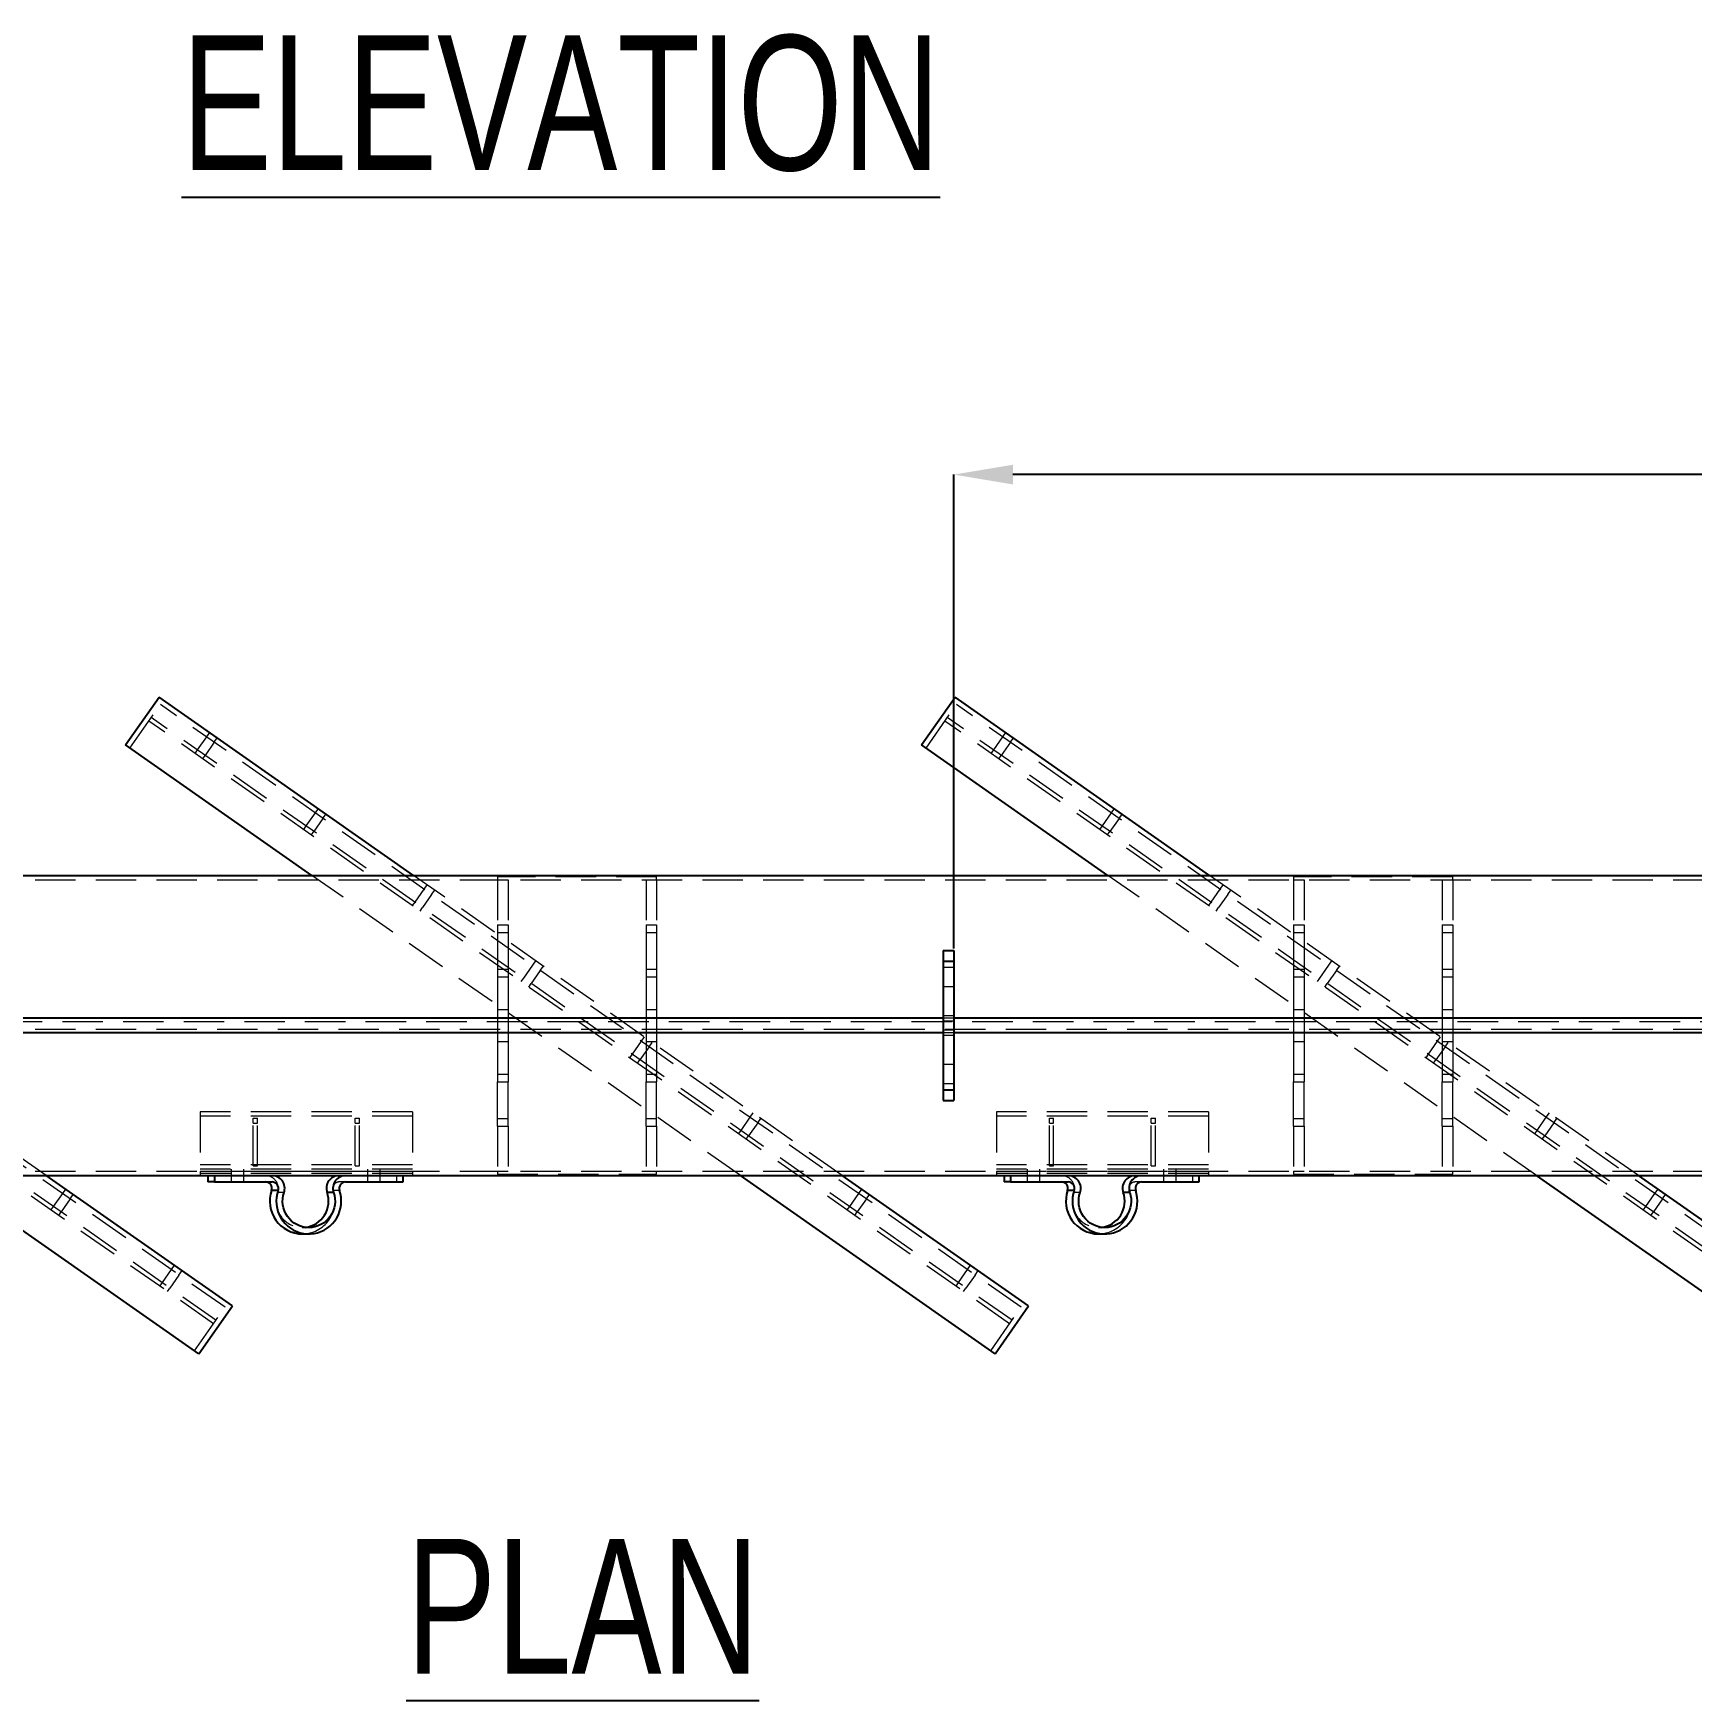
# Model space of a CAD drawing. Header units: millimetres. Extents: x 122 to 2816, y -707 to 556.
# Drawn here: x 1104 to 1156.1, y -172.6 to -120.3 of the extents above; entities that cross this region are included whole.
import ezdxf

# ---------------------------------------------------------------- set-up
doc = ezdxf.new("R2010")
doc.units = ezdxf.units.MM
doc.header["$PDSIZE"] = -1
doc.linetypes.add('HIDDEN', pattern=[1.905, 1.27, -0.635])
doc.layers.add('FORMAT', color=7, linetype='Continuous')
doc.styles.add('SLDTEXTSTYLE7', font='TXT', dxfattribs={"width": 0.75})
doc.dimstyles.new('SLDDIMSTYLE49', dxfattribs={"dimtxt": 1.852083, "dimasz": 1.852083, "dimexe": 0, "dimexo": 0.625, "dimgap": 0.463021, "dimtad": 1, "dimdec": 0, "dimlfac": 30, "dimrnd": 1e-09, "dimzin": 12, "dimtxsty": 'SLDTEXTSTYLE7', "dimsah": 1, "dimcen": 2.5, "dimazin": 3, "dimtfac": 1, "dimtdec": 0, "dimtmove": 0, "dimatfit": 3, "dimfrac": 2, "dimtzin": 12})

# ---------------------------------------------------------------- blocks, each defined once
blk = doc.blocks.new('*D1312')
at = {"layer": 'Defpoints', "color": 0}
for p in [(1132.9, -134.132), (1205.234, -146.719), (1132.9, -149.076)]:
    blk.add_point(p, dxfattribs=at)
at = {"layer": 'FORMAT', "color": 0, "lineweight": -2}
for p, q in [((1132.9, -149.014), (1132.9, -134.132)), ((1203.382, -134.132), (1134.752, -134.132)), ((1205.234, -146.657), (1205.234, -134.132))]:
    blk.add_line(p, q, dxfattribs=at)
at = {"layer": 'FORMAT', "color": 0}
for points in [[(1134.752, -133.824), (1134.752, -134.441), (1132.9, -134.132)], [(1203.382, -133.824), (1203.382, -134.441), (1205.234, -134.132)]]:
    blk.add_solid(points, dxfattribs=at)
at = {"layer": 'FORMAT', "color": 0, "insert": (1165.944, -131.817), "char_height": 1.8521, "attachment_point": 2, "style": 'SLDTEXTSTYLE7'}
blk.add_mtext('\\A1;2170', dxfattribs=at)

msp = doc.modelspace()

# ---------------------------------------------------------------- linework, layer by layer
at = {"color": 7, "linetype": 'HIDDEN', "lineweight": 18}
for p, q in [((1110.01319, -160.283129), (1082.981173, -141.355106)), ((1107.025212, -142.72036), (1107.981173, -141.355106)), ((1135.01319, -160.283129), (1107.981173, -141.355106)), ((1132.025212, -142.72036), (1132.981173, -141.355106)), ((1160.01319, -160.283129), (1132.981173, -141.355106)), ((1109.649925, -160.801925), (1082.617908, -141.873903)), ((1109.726402, -160.692705), (1082.694384, -141.764682)), ((1134.649925, -160.801925), (1107.617908, -141.873903)), ((1134.726402, -160.692705), (1107.694384, -141.764682)), ((1159.649925, -160.801925), (1132.617908, -141.873903)), ((1159.726402, -160.692705), (1132.694384, -141.764682)), ((1109.428341, -142.368425), (1109.141553, -142.778001)), ((1109.523937, -142.231899), (1109.428341, -142.368425)), ((1109.674087, -142.540498), (1109.769683, -142.403972)), ((1134.428341, -142.368425), (1134.141553, -142.778001)), ((1134.523937, -142.231899), (1134.428341, -142.368425)), ((1134.674087, -142.540498), (1134.769683, -142.403972)), ((1109.141553, -142.778001), (1109.065076, -142.887221)), ((1109.674087, -142.540498), (1109.387299, -142.950074)), ((1134.141553, -142.778001), (1134.065076, -142.887221)), ((1134.674087, -142.540498), (1134.387299, -142.950074)), ((1109.310822, -143.059294), (1109.387299, -142.950074)), ((1134.310822, -143.059294), (1134.387299, -142.950074)), ((1112.841475, -144.758327), (1112.554687, -145.167903)), ((1113.08722, -144.930399), (1112.800432, -145.339975)), ((1112.937071, -144.621801), (1112.841475, -144.758327)), ((1113.08722, -144.930399), (1113.182816, -144.793874)), ((1137.841475, -144.758327), (1137.554687, -145.167903)), ((1138.08722, -144.930399), (1137.800432, -145.339975)), ((1137.937071, -144.621801), (1137.841475, -144.758327)), ((1138.08722, -144.930399), (1138.182816, -144.793874)), ((1112.554687, -145.167903), (1112.47821, -145.277123)), ((1112.723955, -145.449196), (1112.800432, -145.339975)), ((1137.554687, -145.167903), (1137.47821, -145.277123)), ((1137.723955, -145.449196), (1137.800432, -145.339975)), ((1060.233666, -146.860858), (1205.233666, -146.860858)), ((1104.397513, -156.147527), (1090.932804, -146.719436)), ((1126.201194, -156.147527), (1112.736485, -146.719436)), ((1129.397513, -156.147527), (1115.932804, -146.719436)), ((1116.350204, -147.011703), (1116.254608, -147.148228)), ((1118.566999, -146.766815), (1118.566999, -146.860858)), ((1123.566999, -146.766815), (1118.566999, -146.766815)), ((1118.566999, -146.860858), (1118.900332, -146.860858)), ((1118.566999, -146.860858), (1118.566999, -148.275071)), ((1118.900332, -146.860858), (1118.900332, -148.275071)), ((1123.233666, -146.860858), (1123.566999, -146.860858)), ((1123.233666, -146.860858), (1123.233666, -148.275071)), ((1123.566999, -146.860858), (1123.566999, -146.766815)), ((1123.566999, -146.860858), (1123.566999, -148.275071)), ((1151.201194, -156.147527), (1137.736485, -146.719436)), ((1154.397513, -156.147527), (1140.932804, -146.719436)), ((1141.350204, -147.011703), (1141.254608, -147.148228)), ((1143.566999, -146.766815), (1143.566999, -146.860858)), ((1148.566999, -146.766815), (1143.566999, -146.766815)), ((1143.566999, -146.860858), (1143.900332, -146.860858)), ((1143.566999, -146.860858), (1143.566999, -148.275071)), ((1143.900332, -146.860858), (1143.900332, -148.275071)), ((1148.233666, -146.860858), (1148.566999, -146.860858)), ((1148.233666, -146.860858), (1148.233666, -148.275071)), ((1148.566999, -146.860858), (1148.566999, -146.766815)), ((1148.566999, -146.860858), (1148.566999, -148.275071)), ((1115.96782, -147.557804), (1115.891343, -147.667025)), ((1116.254608, -147.148228), (1115.96782, -147.557804)), ((1116.500354, -147.320301), (1116.213566, -147.729877)), ((1116.500354, -147.320301), (1116.59595, -147.183776)), ((1140.96782, -147.557804), (1140.891343, -147.667025)), ((1141.254608, -147.148228), (1140.96782, -147.557804)), ((1141.500354, -147.320301), (1141.213566, -147.729877)), ((1141.500354, -147.320301), (1141.59595, -147.183776)), ((1116.137089, -147.839098), (1116.213566, -147.729877)), ((1141.137089, -147.839098), (1141.213566, -147.729877)), ((1118.566999, -148.275071), (1118.900332, -148.275071)), ((1118.566999, -148.275071), (1118.566999, -148.510774)), ((1118.566999, -148.510774), (1118.900332, -148.510774)), ((1118.566999, -148.510774), (1118.566999, -149.665715)), ((1118.900332, -148.275071), (1118.900332, -148.510774)), ((1118.900332, -148.510774), (1118.900332, -149.665715)), ((1123.233666, -148.275071), (1123.566999, -148.275071)), ((1123.233666, -148.275071), (1123.233666, -148.510774)), ((1123.233666, -148.510774), (1123.566999, -148.510774)), ((1123.233666, -148.510774), (1123.233666, -149.665715)), ((1123.566999, -148.275071), (1123.566999, -148.510774)), ((1123.566999, -148.510774), (1123.566999, -149.665715)), ((1143.566999, -148.275071), (1143.900332, -148.275071)), ((1143.566999, -148.275071), (1143.566999, -148.510774)), ((1143.566999, -148.510774), (1143.900332, -148.510774)), ((1143.566999, -148.510774), (1143.566999, -149.665715)), ((1143.900332, -148.275071), (1143.900332, -148.510774)), ((1143.900332, -148.510774), (1143.900332, -149.665715)), ((1148.233666, -148.275071), (1148.566999, -148.275071)), ((1148.233666, -148.275071), (1148.233666, -148.510774)), ((1148.233666, -148.510774), (1148.566999, -148.510774)), ((1148.233666, -148.510774), (1148.233666, -149.665715)), ((1148.566999, -148.275071), (1148.566999, -148.510774)), ((1148.566999, -148.510774), (1148.566999, -149.665715)), ((1118.566999, -149.665715), (1118.900332, -149.665715)), ((1118.566999, -149.665715), (1118.566999, -150.933482)), ((1118.900332, -149.665715), (1118.900332, -150.933482)), ((1119.667742, -149.53813), (1119.380954, -149.947706)), ((1119.913487, -149.710203), (1119.626699, -150.119779)), ((1119.763338, -149.401605), (1119.667742, -149.53813)), ((1119.913487, -149.710203), (1120.009084, -149.573678)), ((1123.233666, -149.665715), (1123.566999, -149.665715)), ((1123.233666, -149.665715), (1123.233666, -150.933482)), ((1123.566999, -149.665715), (1123.566999, -150.933482)), ((1132.900332, -149.609792), (1132.566999, -149.609792)), ((1143.566999, -149.665715), (1143.900332, -149.665715)), ((1143.566999, -149.665715), (1143.566999, -150.933482)), ((1143.900332, -149.665715), (1143.900332, -150.933482)), ((1144.667742, -149.53813), (1144.380954, -149.947706)), ((1144.913487, -149.710203), (1144.626699, -150.119779)), ((1144.763338, -149.401605), (1144.667742, -149.53813)), ((1144.913487, -149.710203), (1145.009084, -149.573678)), ((1148.233666, -149.665715), (1148.566999, -149.665715)), ((1148.233666, -149.665715), (1148.233666, -150.933482)), ((1148.566999, -149.665715), (1148.566999, -150.933482)), ((1118.566999, -149.901417), (1118.900332, -149.901417)), ((1119.380954, -149.947706), (1119.304477, -150.056926)), ((1119.550222, -150.228999), (1119.626699, -150.119779)), ((1123.233666, -149.901417), (1123.566999, -149.901417)), ((1132.566999, -150.209792), (1132.900332, -150.209792)), ((1143.566999, -149.901417), (1143.900332, -149.901417)), ((1144.380954, -149.947706), (1144.304477, -150.056926)), ((1144.550222, -150.228999), (1144.626699, -150.119779)), ((1148.233666, -149.901417), (1148.566999, -149.901417)), ((1205.233666, -151.31563), (1060.233666, -151.31563)), ((1118.566999, -150.933482), (1118.566999, -151.933482)), ((1118.566999, -150.933482), (1118.900332, -150.933482)), ((1118.900332, -150.933482), (1118.900332, -151.933482)), ((1123.233666, -150.933482), (1123.233666, -151.933482)), ((1123.233666, -150.933482), (1123.566999, -150.933482)), ((1123.566999, -150.933482), (1123.566999, -151.933482)), ((1132.900332, -151.133482), (1132.566999, -151.133482)), ((1132.566999, -151.197779), (1132.900332, -151.197779)), ((1132.566999, -151.29206), (1132.900332, -151.29206)), ((1143.566999, -150.933482), (1143.566999, -151.933482)), ((1143.566999, -150.933482), (1143.900332, -150.933482)), ((1143.900332, -150.933482), (1143.900332, -151.933482)), ((1148.233666, -150.933482), (1148.233666, -151.933482)), ((1148.233666, -150.933482), (1148.566999, -150.933482)), ((1148.566999, -150.933482), (1148.566999, -151.933482)), ((1060.233666, -151.551333), (1205.233666, -151.551333)), ((1123.176471, -151.791507), (1123.080875, -151.928032)), ((1132.566999, -151.574903), (1132.900332, -151.574903)), ((1132.900332, -151.669184), (1132.566999, -151.669184)), ((1132.566999, -151.733482), (1132.900332, -151.733482)), ((1148.176471, -151.791507), (1148.080875, -151.928032)), ((1118.566999, -151.933482), (1118.900332, -151.933482)), ((1118.566999, -151.933482), (1118.566999, -153.201249)), ((1118.900332, -151.933482), (1118.900332, -153.201249)), ((1122.794087, -152.337608), (1122.71761, -152.446828)), ((1123.080875, -151.928032), (1122.794087, -152.337608)), ((1123.326621, -152.100105), (1123.039833, -152.509681)), ((1123.233666, -151.933482), (1123.566999, -151.933482)), ((1123.233666, -151.933482), (1123.233666, -153.201249)), ((1123.326621, -152.100105), (1123.422217, -151.96358)), ((1123.566999, -151.933482), (1123.566999, -153.201249)), ((1143.566999, -151.933482), (1143.900332, -151.933482)), ((1143.566999, -151.933482), (1143.566999, -153.201249)), ((1143.900332, -151.933482), (1143.900332, -153.201249)), ((1147.794087, -152.337608), (1147.71761, -152.446828)), ((1148.080875, -151.928032), (1147.794087, -152.337608)), ((1148.326621, -152.100105), (1148.039833, -152.509681)), ((1148.233666, -151.933482), (1148.566999, -151.933482)), ((1148.233666, -151.933482), (1148.233666, -153.201249)), ((1148.326621, -152.100105), (1148.422217, -151.96358)), ((1148.566999, -151.933482), (1148.566999, -153.201249)), ((1122.963356, -152.618901), (1123.039833, -152.509681)), ((1132.900332, -152.657171), (1132.566999, -152.657171)), ((1147.963356, -152.618901), (1148.039833, -152.509681)), ((1118.566999, -152.965546), (1118.900332, -152.965546)), ((1118.566999, -153.201249), (1118.900332, -153.201249)), ((1118.566999, -154.35619), (1118.566999, -153.201249)), ((1118.900332, -154.35619), (1118.900332, -153.201249)), ((1123.233666, -152.965546), (1123.566999, -152.965546)), ((1123.233666, -153.201249), (1123.566999, -153.201249)), ((1123.233666, -154.35619), (1123.233666, -153.201249)), ((1123.566999, -154.35619), (1123.566999, -153.201249)), ((1132.566999, -153.257171), (1132.900332, -153.257171)), ((1143.566999, -152.965546), (1143.900332, -152.965546)), ((1143.566999, -153.201249), (1143.900332, -153.201249)), ((1143.566999, -154.35619), (1143.566999, -153.201249)), ((1143.900332, -154.35619), (1143.900332, -153.201249)), ((1148.233666, -152.965546), (1148.566999, -152.965546)), ((1148.233666, -153.201249), (1148.566999, -153.201249)), ((1148.233666, -154.35619), (1148.233666, -153.201249)), ((1148.566999, -154.35619), (1148.566999, -153.201249)), ((1109.233666, -154.147527), (1109.233666, -156.014193)), ((1115.900332, -154.147527), (1109.233666, -154.147527)), ((1115.900332, -154.28086), (1109.233666, -154.28086)), ((1110.900332, -154.506105), (1110.900332, -154.339439)), ((1110.900332, -154.339439), (1111.033666, -154.339439)), ((1111.033666, -154.506105), (1111.033666, -154.339439)), ((1114.100332, -154.506105), (1114.100332, -154.339439)), ((1114.100332, -154.339439), (1114.233666, -154.339439)), ((1114.233666, -154.506105), (1114.233666, -154.339439)), ((1115.900332, -154.147527), (1115.900332, -156.014193)), ((1118.566999, -154.35619), (1118.900332, -154.35619)), ((1118.566999, -154.591892), (1118.566999, -154.35619)), ((1118.900332, -154.591892), (1118.900332, -154.35619)), ((1123.233666, -154.35619), (1123.566999, -154.35619)), ((1123.233666, -154.591892), (1123.233666, -154.35619)), ((1123.566999, -154.591892), (1123.566999, -154.35619)), ((1126.494009, -154.317934), (1126.207221, -154.72751)), ((1126.589605, -154.181408), (1126.494009, -154.317934)), ((1126.739754, -154.490007), (1126.835351, -154.353481)), ((1140.900332, -154.147527), (1134.233666, -154.147527)), ((1134.233666, -154.147527), (1134.233666, -156.014193)), ((1140.900332, -154.28086), (1134.233666, -154.28086)), ((1135.900332, -154.506105), (1135.900332, -154.339439)), ((1135.900332, -154.339439), (1136.033666, -154.339439)), ((1136.033666, -154.506105), (1136.033666, -154.339439)), ((1139.100332, -154.506105), (1139.100332, -154.339439)), ((1139.100332, -154.339439), (1139.233666, -154.339439)), ((1139.233666, -154.506105), (1139.233666, -154.339439)), ((1140.900332, -154.147527), (1140.900332, -156.014193)), ((1143.566999, -154.35619), (1143.900332, -154.35619)), ((1143.566999, -154.591892), (1143.566999, -154.35619)), ((1143.900332, -154.591892), (1143.900332, -154.35619)), ((1148.233666, -154.35619), (1148.566999, -154.35619)), ((1148.233666, -154.591892), (1148.233666, -154.35619)), ((1148.566999, -154.591892), (1148.566999, -154.35619)), ((1151.494009, -154.317934), (1151.207221, -154.72751)), ((1151.589605, -154.181408), (1151.494009, -154.317934)), ((1151.739754, -154.490007), (1151.835351, -154.353481)), ((1110.900332, -154.506105), (1111.033666, -154.506105)), ((1110.900332, -155.839439), (1110.900332, -154.506105)), ((1111.033666, -155.839439), (1111.033666, -154.506105)), ((1114.100332, -154.506105), (1114.233666, -154.506105)), ((1114.100332, -155.839439), (1114.100332, -154.506105)), ((1114.233666, -155.839439), (1114.233666, -154.506105)), ((1118.566999, -154.591892), (1118.900332, -154.591892)), ((1118.566999, -154.591892), (1118.566999, -156.006105)), ((1118.900332, -154.591892), (1118.900332, -156.006105)), ((1123.233666, -154.591892), (1123.566999, -154.591892)), ((1123.233666, -154.591892), (1123.233666, -156.006105)), ((1123.566999, -154.591892), (1123.566999, -156.006105)), ((1126.207221, -154.72751), (1126.130744, -154.83673)), ((1126.376489, -155.008803), (1126.452966, -154.899583)), ((1126.739754, -154.490007), (1126.452966, -154.899583)), ((1135.900332, -154.506105), (1136.033666, -154.506105)), ((1135.900332, -155.839439), (1135.900332, -154.506105)), ((1136.033666, -155.839439), (1136.033666, -154.506105)), ((1139.100332, -154.506105), (1139.233666, -154.506105)), ((1139.100332, -155.839439), (1139.100332, -154.506105)), ((1139.233666, -155.839439), (1139.233666, -154.506105)), ((1143.566999, -154.591892), (1143.900332, -154.591892)), ((1143.566999, -154.591892), (1143.566999, -156.006105)), ((1143.900332, -154.591892), (1143.900332, -156.006105)), ((1148.233666, -154.591892), (1148.566999, -154.591892)), ((1148.233666, -154.591892), (1148.233666, -156.006105)), ((1148.566999, -154.591892), (1148.566999, -156.006105)), ((1151.207221, -154.72751), (1151.130744, -154.83673)), ((1151.376489, -155.008803), (1151.452966, -154.899583)), ((1151.739754, -154.490007), (1151.452966, -154.899583)), ((1060.233666, -156.006105), (1205.233666, -156.006105)), ((1115.900332, -155.814193), (1109.233666, -155.814193)), ((1115.900332, -155.947527), (1109.233666, -155.947527)), ((1115.900332, -156.014193), (1109.233666, -156.014193)), ((1109.233666, -156.014193), (1109.233666, -156.147527)), ((1110.200332, -155.947527), (1110.200332, -156.147527)), ((1110.600332, -156.147527), (1110.600332, -155.947527)), ((1110.900332, -155.839439), (1111.033666, -155.839439)), ((1114.100332, -155.839439), (1114.233666, -155.839439)), ((1114.482655, -155.947527), (1114.482655, -156.147527)), ((1114.882655, -156.147527), (1114.882655, -155.947527)), ((1115.900332, -156.014193), (1115.900332, -156.147527)), ((1118.566999, -156.006105), (1118.566999, -156.100148)), ((1118.566999, -156.006105), (1118.900332, -156.006105)), ((1123.233666, -156.006105), (1123.566999, -156.006105)), ((1123.566999, -156.100148), (1123.566999, -156.006105)), ((1140.900332, -155.814193), (1134.233666, -155.814193)), ((1140.900332, -155.947527), (1134.233666, -155.947527)), ((1140.900332, -156.014193), (1134.233666, -156.014193)), ((1134.233666, -156.014193), (1134.233666, -156.147527)), ((1135.200332, -155.947527), (1135.200332, -156.147527)), ((1135.600332, -156.147527), (1135.600332, -155.947527)), ((1135.900332, -155.839439), (1136.033666, -155.839439)), ((1139.100332, -155.839439), (1139.233666, -155.839439)), ((1139.482655, -155.947527), (1139.482655, -156.147527)), ((1139.882655, -156.147527), (1139.882655, -155.947527)), ((1140.900332, -156.014193), (1140.900332, -156.147527)), ((1143.566999, -156.006105), (1143.566999, -156.100148)), ((1143.566999, -156.006105), (1143.900332, -156.006105)), ((1148.233666, -156.006105), (1148.566999, -156.006105)), ((1148.566999, -156.100148), (1148.566999, -156.006105)), ((1115.900332, -156.08086), (1109.233666, -156.08086)), ((1110.200332, -156.147527), (1110.200332, -156.347527)), ((1110.600332, -156.347527), (1110.600332, -156.147527)), ((1113.796418, -156.347527), (1113.592436, -156.347527)), ((1114.482655, -156.147527), (1114.482655, -156.347527)), ((1114.882655, -156.347527), (1114.882655, -156.147527)), ((1115.404188, -156.347527), (1115.404188, -156.147527)), ((1118.566999, -156.100148), (1123.566999, -156.100148)), ((1140.900332, -156.08086), (1134.233666, -156.08086)), ((1135.200332, -156.147527), (1135.200332, -156.347527)), ((1135.600332, -156.347527), (1135.600332, -156.147527)), ((1138.796418, -156.347527), (1138.592436, -156.347527)), ((1139.482655, -156.147527), (1139.482655, -156.347527)), ((1139.882655, -156.347527), (1139.882655, -156.147527)), ((1140.404188, -156.347527), (1140.404188, -156.147527)), ((1143.566999, -156.100148), (1148.566999, -156.100148)), ((1104.907142, -156.707836), (1104.620354, -157.117412)), ((1105.152888, -156.879909), (1104.8661, -157.289485)), ((1105.002738, -156.57131), (1104.907142, -156.707836)), ((1105.152888, -156.879909), (1105.248484, -156.743383)), ((1111.864476, -156.677257), (1111.660494, -156.677257)), ((1113.609455, -156.612392), (1113.405474, -156.612392)), ((1129.907142, -156.707836), (1129.620354, -157.117412)), ((1130.152888, -156.879909), (1129.8661, -157.289485)), ((1130.002738, -156.57131), (1129.907142, -156.707836)), ((1130.152888, -156.879909), (1130.248484, -156.743383)), ((1136.864476, -156.677257), (1136.660494, -156.677257)), ((1138.609455, -156.612392), (1138.405474, -156.612392)), ((1154.907142, -156.707836), (1154.620354, -157.117412)), ((1155.152888, -156.879909), (1154.8661, -157.289485)), ((1155.002738, -156.57131), (1154.907142, -156.707836)), ((1155.152888, -156.879909), (1155.248484, -156.743383)), ((1104.620354, -157.117412), (1104.543877, -157.226632)), ((1104.789623, -157.398705), (1104.8661, -157.289485)), ((1129.620354, -157.117412), (1129.543877, -157.226632)), ((1129.789623, -157.398705), (1129.8661, -157.289485)), ((1154.620354, -157.117412), (1154.543877, -157.226632)), ((1154.789623, -157.398705), (1154.8661, -157.289485)), ((1112.439503, -157.78086), (1112.643484, -157.78086)), ((1137.439503, -157.78086), (1137.643484, -157.78086)), ((1108.320276, -159.097737), (1108.033488, -159.507313)), ((1108.415872, -158.961212), (1108.320276, -159.097737)), ((1108.566022, -159.26981), (1108.661618, -159.133285)), ((1133.320276, -159.097737), (1133.033488, -159.507313)), ((1133.415872, -158.961212), (1133.320276, -159.097737)), ((1133.566022, -159.26981), (1133.661618, -159.133285)), ((1108.033488, -159.507313), (1107.957011, -159.616534)), ((1108.202756, -159.788607), (1108.279233, -159.679386)), ((1108.566022, -159.26981), (1108.279233, -159.679386)), ((1133.033488, -159.507313), (1132.957011, -159.616534)), ((1133.202756, -159.788607), (1133.279233, -159.679386)), ((1133.566022, -159.26981), (1133.279233, -159.679386)), ((1109.057229, -161.648382), (1110.01319, -160.283129)), ((1134.057229, -161.648382), (1135.01319, -160.283129))]:
    msp.add_line(p, q, dxfattribs=at)
at = {"color": 7, "linetype": 'Continuous', "lineweight": 25}
for p, q in [((1106.888687, -142.624764), (1107.940243, -141.122985)), ((1115.932804, -146.719436), (1107.940243, -141.122985)), ((1131.888687, -142.624764), (1132.940243, -141.122985)), ((1140.932804, -146.719436), (1132.940243, -141.122985)), ((1112.736485, -146.719436), (1106.888687, -142.624764)), ((1137.736485, -146.719436), (1131.888687, -142.624764)), ((1060.233666, -146.719436), (1205.233666, -146.719436)), ((1132.566999, -149.076459), (1132.900332, -149.076459)), ((1132.566999, -149.076459), (1132.566999, -149.409792)), ((1132.900332, -149.076459), (1132.900332, -149.409792)), ((1132.566999, -149.409792), (1132.900332, -149.409792)), ((1132.566999, -149.409792), (1132.566999, -153.457171)), ((1132.900332, -149.409792), (1132.900332, -153.457171)), ((1132.566999, -153.457171), (1132.900332, -153.457171)), ((1132.566999, -153.457171), (1132.566999, -153.790504)), ((1132.566999, -153.790504), (1132.900332, -153.790504)), ((1132.900332, -153.457171), (1132.900332, -153.790504)), ((1060.233666, -156.147527), (1205.233666, -156.147527)), ((1109.193755, -161.743978), (1101.201194, -156.147527)), ((1110.245312, -160.242199), (1104.397513, -156.147527)), ((1109.474818, -156.147527), (1109.474818, -156.347527)), ((1109.678799, -156.347527), (1109.474818, -156.347527)), ((1109.678799, -156.147527), (1109.678799, -156.347527)), ((1109.678799, -156.347527), (1111.490551, -156.347527)), ((1113.796418, -156.347527), (1115.60817, -156.347527)), ((1115.60817, -156.347527), (1115.60817, -156.147527)), ((1134.193755, -161.743978), (1126.201194, -156.147527)), ((1135.245312, -160.242199), (1129.397513, -156.147527)), ((1134.474818, -156.147527), (1134.474818, -156.347527)), ((1134.678799, -156.347527), (1134.474818, -156.347527)), ((1134.678799, -156.147527), (1134.678799, -156.347527)), ((1134.678799, -156.347527), (1136.490551, -156.347527)), ((1138.796418, -156.347527), (1140.60817, -156.347527)), ((1140.60817, -156.347527), (1140.60817, -156.147527)), ((1159.193755, -161.743978), (1151.201194, -156.147527)), ((1160.245312, -160.242199), (1154.397513, -156.147527)), ((1111.677513, -156.612392), (1111.473532, -156.612392)), ((1113.422493, -156.677257), (1113.218512, -156.677257)), ((1136.677513, -156.612392), (1136.473532, -156.612392)), ((1138.422493, -156.677257), (1138.218512, -156.677257)), ((1112.439503, -157.98086), (1112.643484, -157.98086)), ((1137.439503, -157.98086), (1137.643484, -157.98086)), ((1109.193755, -161.743978), (1110.245312, -160.242199)), ((1134.193755, -161.743978), (1135.245312, -160.242199))]:
    msp.add_line(p, q, dxfattribs=at)
at = {"color": 8, "linetype": 'Continuous', "lineweight": 25}
for p, q in [((1060.233666, -151.197779), (1132.566999, -151.197779)), ((1132.900332, -151.197779), (1205.233666, -151.197779)), ((1132.566999, -151.669184), (1060.233666, -151.669184)), ((1205.233666, -151.669184), (1132.900332, -151.669184))]:
    msp.add_line(p, q, dxfattribs=at)
at = {"color": 7, "linetype": 'Continuous', "lineweight": 25, "flags": 128}
for points in [[(1111.677513, -156.612392), (1111.6473, -156.720346), (1111.628831, -156.830978), (1111.622325, -156.942985), (1111.627858, -157.055045), (1111.645365, -157.165837), (1111.674639, -157.274056), (1111.715336, -157.378425), (1111.766976, -157.477714), (1111.828949, -157.570752), (1111.900525, -157.656442), (1111.980861, -157.733775), (1112.069009, -157.801837), (1112.16393, -157.859828), (1112.264504, -157.907063), (1112.369547, -157.942985), (1112.477819, -157.967171), (1112.588045, -157.979336), (1112.698924, -157.979336), (1112.809149, -157.967171), (1112.917422, -157.942985), (1113.022464, -157.907063), (1113.123039, -157.859828), (1113.21796, -157.801837), (1113.306108, -157.733775), (1113.386443, -157.656442), (1113.45802, -157.570752), (1113.519993, -157.477714), (1113.571633, -157.378425), (1113.61233, -157.274056), (1113.641604, -157.165837), (1113.659111, -157.055045), (1113.664644, -156.942985), (1113.658138, -156.830978), (1113.639669, -156.720346), (1113.609455, -156.612392)], [(1113.422493, -156.677257), (1113.448661, -156.772605), (1113.463475, -156.87042), (1113.466726, -156.969322), (1113.458369, -157.067917), (1113.43852, -157.164815), (1113.407461, -157.258648), (1113.365629, -157.348094), (1113.313613, -157.431892), (1113.252148, -157.508859), (1113.1821, -157.577912), (1113.104457, -157.638074), (1113.020314, -157.6885), (1112.930857, -157.728477), (1112.837347, -157.757441), (1112.741104, -157.774985), (1112.643484, -157.78086), (1112.545865, -157.774985), (1112.449622, -157.757441), (1112.356112, -157.728477), (1112.266655, -157.6885), (1112.182512, -157.638074), (1112.104869, -157.577912), (1112.034821, -157.508859), (1111.973356, -157.431892), (1111.92134, -157.348094), (1111.879508, -157.258648), (1111.848448, -157.164815), (1111.8286, -157.067917), (1111.820243, -156.969322), (1111.823494, -156.87042), (1111.838308, -156.772605), (1111.864476, -156.677257)], [(1136.677513, -156.612392), (1136.6473, -156.720346), (1136.628831, -156.830978), (1136.622325, -156.942985), (1136.627858, -157.055045), (1136.645365, -157.165837), (1136.674639, -157.274056), (1136.715336, -157.378425), (1136.766976, -157.477714), (1136.828949, -157.570752), (1136.900525, -157.656442), (1136.980861, -157.733775), (1137.069009, -157.801837), (1137.16393, -157.859828), (1137.264504, -157.907063), (1137.369547, -157.942985), (1137.477819, -157.967171), (1137.588045, -157.979336), (1137.698924, -157.979336), (1137.809149, -157.967171), (1137.917422, -157.942985), (1138.022464, -157.907063), (1138.123039, -157.859828), (1138.21796, -157.801837), (1138.306108, -157.733775), (1138.386443, -157.656442), (1138.45802, -157.570752), (1138.519993, -157.477714), (1138.571633, -157.378425), (1138.61233, -157.274056), (1138.641604, -157.165837), (1138.659111, -157.055045), (1138.664644, -156.942985), (1138.658138, -156.830978), (1138.639669, -156.720346), (1138.609455, -156.612392)], [(1138.422493, -156.677257), (1138.448661, -156.772605), (1138.463475, -156.87042), (1138.466726, -156.969322), (1138.458369, -157.067917), (1138.43852, -157.164815), (1138.407461, -157.258648), (1138.365629, -157.348094), (1138.313613, -157.431892), (1138.252148, -157.508859), (1138.1821, -157.577912), (1138.104457, -157.638074), (1138.020314, -157.6885), (1137.930857, -157.728477), (1137.837347, -157.757441), (1137.741104, -157.774985), (1137.643484, -157.78086), (1137.545865, -157.774985), (1137.449622, -157.757441), (1137.356112, -157.728477), (1137.266655, -157.6885), (1137.182512, -157.638074), (1137.104869, -157.577912), (1137.034821, -157.508859), (1136.973356, -157.431892), (1136.92134, -157.348094), (1136.879508, -157.258648), (1136.848448, -157.164815), (1136.8286, -157.067917), (1136.820243, -156.969322), (1136.823494, -156.87042), (1136.838308, -156.772605), (1136.864476, -156.677257)]]:
    msp.add_lwpolyline(points, dxfattribs=at)
at = {"color": 7, "linetype": 'HIDDEN', "lineweight": 18}
for centre, radius, start, end in [((1111.283481, -156.546545), 0.39903, 340.8784289, 89.5563794), ((1113.594135, -156.547145), 0.199625, 90.487653, 199.0775387), ((1136.283481, -156.546545), 0.39903, 340.8784289, 89.5563794), ((1138.594135, -156.547145), 0.199625, 90.487653, 199.0775387), ((1112.444569, -156.949973), 0.830149, 160.8213273, 276.7048952), ((1112.431029, -156.949715), 1.03118, 270.4708885, 19.0943032), ((1137.444569, -156.949973), 0.830149, 160.8213273, 276.7048952), ((1137.431029, -156.949715), 1.03118, 270.4708885, 19.0943032)]:
    msp.add_arc(centre, radius, start, end, dxfattribs=at)
at = {"color": 7, "linetype": 'Continuous', "lineweight": 25}
for centre, radius, start, end in [((1111.284871, -156.547145), 0.199625, 340.9224613, 89.512347), ((1111.487462, -156.546545), 0.39903, 340.8784289, 89.5563794), ((1111.488852, -156.547145), 0.199625, 340.9224613, 89.512347), ((1113.5961, -156.54695), 0.39944, 90.5255328, 199.0396589), ((1113.800081, -156.54695), 0.39944, 90.5255328, 199.0396589), ((1113.798117, -156.547145), 0.199625, 90.487653, 199.0775387), ((1136.284871, -156.547145), 0.199625, 340.9224613, 89.512347), ((1136.487462, -156.546545), 0.39903, 340.8784289, 89.5563794), ((1136.488852, -156.547145), 0.199625, 340.9224613, 89.512347), ((1138.5961, -156.54695), 0.39944, 90.5255328, 199.0396589), ((1138.800081, -156.54695), 0.39944, 90.5255328, 199.0396589), ((1138.798117, -156.547145), 0.199625, 90.487653, 199.0775387), ((1112.447978, -156.949715), 1.03118, 160.9056968, 269.5291115), ((1112.431261, -156.948955), 0.832817, 277.6060934, 19.0407069), ((1137.447978, -156.949715), 1.03118, 160.9056968, 269.5291115), ((1137.431261, -156.948955), 0.832817, 277.6060934, 19.0407069)]:
    msp.add_arc(centre, radius, start, end, dxfattribs=at)

# ---------------------------------------------------------------- texts
at = {"layer": 'FORMAT', "attachment_point": 1, "style": 'SLDTEXTSTYLE7'}
for s, insert, char_height in [('\\LELEVATION', (1108.644479, -120.338208), 4.23333333), ('\\LPLAN', (1115.698472, -167.557458), 4.2333333)]:
    msp.add_mtext(s, dxfattribs=dict(at, insert=insert, char_height=char_height))

# ---------------------------------------------------------------- dimensions: what is measured, and where the dimension line sits
at = {"layer": 'FORMAT'}
dim = msp.add_linear_dim(base=(1132.900332, -134.132246), p1=(1205.233666, -146.719436), p2=(1132.900332, -149.076459), dimstyle='SLDDIMSTYLE49', dxfattribs=at)
dim.commit()
dim.dimension.update_dxf_attribs({"geometry": '*D1312', "text_midpoint": (1165.943944, -134.132246), "dimtype": 160})

doc.saveas('drawing.dxf')
